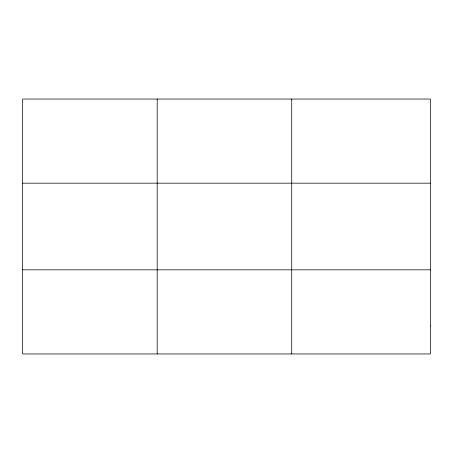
<?xml version="1.0" encoding="UTF-8"?>
<svg xmlns="http://www.w3.org/2000/svg" width="453" height="453" viewBox="0 0 453 453"><rect width="100%" height="100%" fill="white"/><g stroke="black" fill="none" stroke-linecap="round" stroke-linejoin="round"><path stroke-width="0.68" d="M157.191 99.043L157.191 353.957M291.732 99.043L291.732 353.957M22.65 183.165L430.35 183.165M22.65 269.835L430.35 269.835M430.35 325.917L430.35 353.957L22.65 353.957L22.65 99.043L430.35 99.043L430.35 325.917"/></g></svg>
